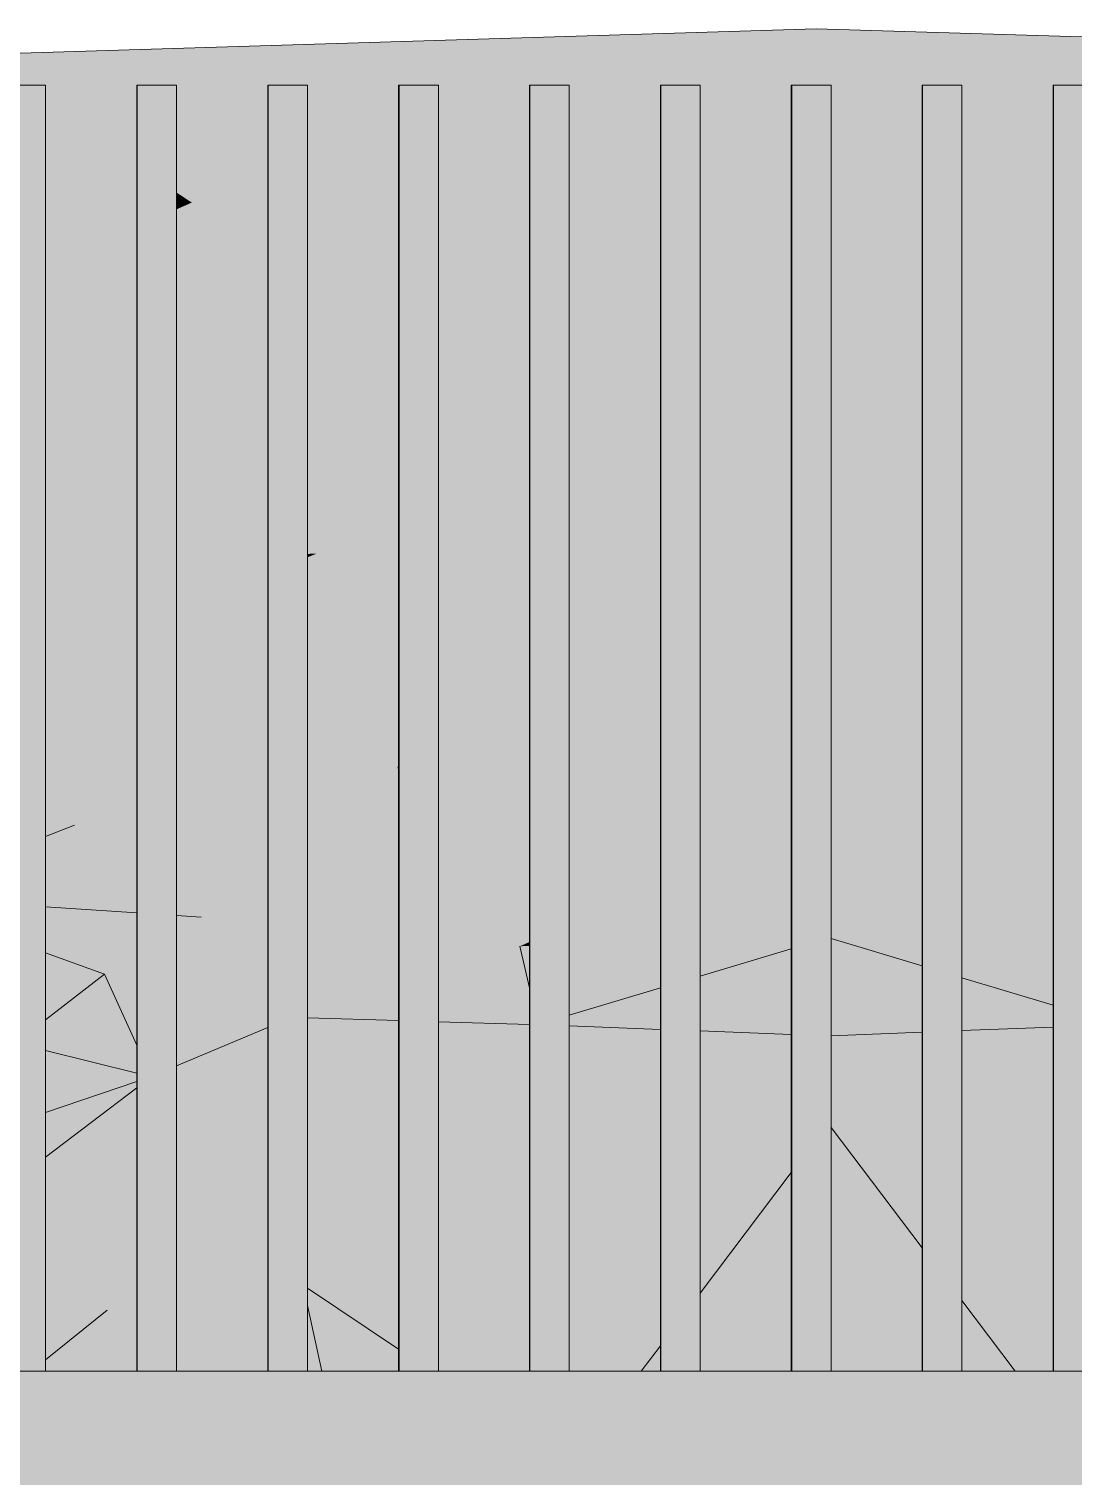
# Model space of a CAD drawing. Header units: millimetres. Extents: x 365175 to 2667127, y -330297 to -162108.
# Drawn here: x 1890279 to 1891075, y -318991 to -317888 of the extents above; entities that cross this region are included whole.
import ezdxf

# ---------------------------------------------------------------- set-up
doc = ezdxf.new("R2010")
doc.units = ezdxf.units.MM
doc.header["$MEASUREMENT"] = 0
doc.layers.add('Cars', color=7, linetype='Continuous')
doc.layers.add('TopoAlt', color=7, linetype='Continuous')

# ---------------------------------------------------------------- blocks, each defined once
blk = doc.blocks.new('Élément de coupe_125_6', base_point=(1445436.1, -319511))
at = {"layer": 'TopoAlt', "linetype": 'Continuous', "lineweight": 0, "true_color": 0x000000}
blk.add_hatch(color=18, dxfattribs=at).paths.add_polyline_path([(1882185.2, -318911), (1882185.2, -319511), (1914672.8, -319511), (1914672.8, -318911)])
at = {"layer": 'TopoAlt', "color": 190, "linetype": 'Continuous', "lineweight": 5, "true_color": 0x8002ff}
blk.add_line((1914672.8, -318911), (1882185.2, -318911), dxfattribs=at)
blk = doc.blocks.new('Élément de coupe_256_6', base_point=(1445436.1, -319511))
at = {"linetype": 'Continuous', "lineweight": 0, "true_color": 0x000000}
for points in [[(1890261.3, -317931), (1890261.3, -318911), (1890261.6, -318911), (1890261.6, -317931)], [(1890261.3, -317931), (1890261.3, -318911), (1890261.6, -318911), (1890261.6, -317931)], [(1890261.6, -317931), (1890261.6, -318911), (1890291.6, -318911), (1890291.6, -317931)]]:
    blk.add_hatch(color=18, dxfattribs=at).paths.add_polyline_path(points)
at = {"color": 18, "linetype": 'Continuous', "lineweight": 5, "true_color": 0x330000}
for p, q in [((1890261.3, -317931), (1890261.6, -317931)), ((1890261.3, -318911), (1890261.3, -317931)), ((1890261.6, -317931), (1890291.6, -317931)), ((1890261.6, -318911), (1890261.6, -317931)), ((1890291.6, -318911), (1890291.6, -317931))]:
    blk.add_line(p, q, dxfattribs=at)
blk = doc.blocks.new('Élément de coupe_257_6', base_point=(1445436.1, -319511))
at = {"linetype": 'Continuous', "lineweight": 0, "true_color": 0x000000}
for points in [[(1890361.1, -317931), (1890361.1, -318911), (1890361.4, -318911), (1890361.4, -317931)], [(1890361.1, -317931), (1890361.1, -318911), (1890361.4, -318911), (1890361.4, -317931)], [(1890361.4, -317931), (1890361.4, -318911), (1890391.4, -318911), (1890391.4, -317931)]]:
    blk.add_hatch(color=18, dxfattribs=at).paths.add_polyline_path(points)
at = {"color": 18, "linetype": 'Continuous', "lineweight": 5, "true_color": 0x330000}
for p, q in [((1890361.1, -317931), (1890361.4, -317931)), ((1890361.1, -318911), (1890361.1, -317931)), ((1890361.4, -317931), (1890391.4, -317931)), ((1890361.4, -318911), (1890361.4, -317931)), ((1890391.4, -318911), (1890391.4, -317931))]:
    blk.add_line(p, q, dxfattribs=at)
blk = doc.blocks.new('Élément de coupe_258_6', base_point=(1445436.1, -319511))
at = {"linetype": 'Continuous', "lineweight": 0, "true_color": 0x000000}
for points in [[(1890460.8, -317931), (1890460.8, -318911), (1890461.1, -318911), (1890461.1, -317931)], [(1890460.8, -317931), (1890460.8, -318911), (1890461.1, -318911), (1890461.1, -317931)], [(1890461.1, -317931), (1890461.1, -318911), (1890491.1, -318911), (1890491.1, -317931)]]:
    blk.add_hatch(color=18, dxfattribs=at).paths.add_polyline_path(points)
at = {"color": 18, "linetype": 'Continuous', "lineweight": 5, "true_color": 0x330000}
for p, q in [((1890460.8, -317931), (1890461.1, -317931)), ((1890460.8, -318911), (1890460.8, -317931)), ((1890461.1, -317931), (1890491.1, -317931)), ((1890461.1, -318911), (1890461.1, -317931)), ((1890491.1, -318911), (1890491.1, -317931))]:
    blk.add_line(p, q, dxfattribs=at)
blk = doc.blocks.new('Élément de coupe_259_6', base_point=(1445436.1, -319511))
at = {"linetype": 'Continuous', "lineweight": 0, "true_color": 0x000000}
for points in [[(1890560.6, -317931), (1890560.6, -318911), (1890560.9, -318911), (1890560.9, -317931)], [(1890560.6, -317931), (1890560.6, -318911), (1890560.9, -318911), (1890560.9, -317931)], [(1890560.9, -317931), (1890560.9, -318911), (1890590.9, -318911), (1890590.9, -317931)]]:
    blk.add_hatch(color=18, dxfattribs=at).paths.add_polyline_path(points)
at = {"color": 18, "linetype": 'Continuous', "lineweight": 5, "true_color": 0x330000}
for p, q in [((1890560.6, -317931), (1890560.9, -317931)), ((1890560.6, -318911), (1890560.6, -317931)), ((1890560.9, -317931), (1890590.9, -317931)), ((1890560.9, -318911), (1890560.9, -317931)), ((1890590.9, -318911), (1890590.9, -317931))]:
    blk.add_line(p, q, dxfattribs=at)
blk = doc.blocks.new('Élément de coupe_260_6', base_point=(1445436.1, -319511))
at = {"linetype": 'Continuous', "lineweight": 0, "true_color": 0x000000}
for points in [[(1890660.3, -317931), (1890660.3, -318911), (1890660.7, -318911), (1890660.7, -317931)], [(1890660.3, -317931), (1890660.3, -318911), (1890660.7, -318911), (1890660.7, -317931)], [(1890660.7, -317931), (1890660.7, -318911), (1890690.6, -318911), (1890690.6, -317931)]]:
    blk.add_hatch(color=18, dxfattribs=at).paths.add_polyline_path(points)
at = {"color": 18, "linetype": 'Continuous', "lineweight": 5, "true_color": 0x330000}
for p, q in [((1890660.3, -317931), (1890660.7, -317931)), ((1890660.3, -318911), (1890660.3, -317931)), ((1890660.7, -317931), (1890690.6, -317931)), ((1890660.7, -318911), (1890660.7, -317931)), ((1890690.6, -318911), (1890690.6, -317931))]:
    blk.add_line(p, q, dxfattribs=at)
blk = doc.blocks.new('Élément de coupe_261_6', base_point=(1445436.1, -319511))
at = {"linetype": 'Continuous', "lineweight": 0, "true_color": 0x000000}
for points in [[(1890760.1, -317931), (1890760.1, -318911), (1890760.4, -318911), (1890760.4, -317931)], [(1890760.1, -317931), (1890760.1, -318911), (1890760.4, -318911), (1890760.4, -317931)], [(1890760.4, -317931), (1890760.4, -318911), (1890790.4, -318911), (1890790.4, -317931)]]:
    blk.add_hatch(color=18, dxfattribs=at).paths.add_polyline_path(points)
at = {"color": 18, "linetype": 'Continuous', "lineweight": 5, "true_color": 0x330000}
for p, q in [((1890760.1, -317931), (1890760.4, -317931)), ((1890760.1, -318911), (1890760.1, -317931)), ((1890760.4, -317931), (1890790.4, -317931)), ((1890760.4, -318911), (1890760.4, -317931)), ((1890790.4, -318911), (1890790.4, -317931))]:
    blk.add_line(p, q, dxfattribs=at)
blk = doc.blocks.new('Élément de coupe_262_6', base_point=(1445436.1, -319511))
at = {"linetype": 'Continuous', "lineweight": 0, "true_color": 0x000000}
for points in [[(1890859.8, -317931), (1890859.8, -318911), (1890860.2, -318911), (1890860.2, -317931)], [(1890859.8, -317931), (1890859.8, -318911), (1890860.2, -318911), (1890860.2, -317931)], [(1890860.2, -317931), (1890860.2, -318911), (1890890.2, -318911), (1890890.2, -317931)]]:
    blk.add_hatch(color=18, dxfattribs=at).paths.add_polyline_path(points)
at = {"color": 18, "linetype": 'Continuous', "lineweight": 5, "true_color": 0x330000}
for p, q in [((1890859.8, -317931), (1890860.2, -317931)), ((1890859.8, -318911), (1890859.8, -317931)), ((1890860.2, -317931), (1890890.2, -317931)), ((1890860.2, -318911), (1890860.2, -317931)), ((1890890.2, -318911), (1890890.2, -317931))]:
    blk.add_line(p, q, dxfattribs=at)
blk = doc.blocks.new('Élément de coupe_263_6', base_point=(1445436.1, -319511))
at = {"linetype": 'Continuous', "lineweight": 0, "true_color": 0x000000}
for points in [[(1890959.6, -317931), (1890959.6, -318911), (1890959.9, -318911), (1890959.9, -317931)], [(1890959.6, -317931), (1890959.6, -318911), (1890959.9, -318911), (1890959.9, -317931)], [(1890959.9, -317931), (1890959.9, -318911), (1890989.9, -318911), (1890989.9, -317931)]]:
    blk.add_hatch(color=18, dxfattribs=at).paths.add_polyline_path(points)
at = {"color": 18, "linetype": 'Continuous', "lineweight": 5, "true_color": 0x330000}
for p, q in [((1890959.6, -317931), (1890959.9, -317931)), ((1890959.6, -318911), (1890959.6, -317931)), ((1890959.9, -317931), (1890989.9, -317931)), ((1890959.9, -318911), (1890959.9, -317931)), ((1890989.9, -318911), (1890989.9, -317931))]:
    blk.add_line(p, q, dxfattribs=at)
blk = doc.blocks.new('Élément de coupe_264_6', base_point=(1445436.1, -319511))
at = {"linetype": 'Continuous', "lineweight": 0, "true_color": 0x000000}
for points in [[(1891059.3, -317931), (1891059.3, -318911), (1891059.7, -318911), (1891059.7, -317931)], [(1891059.3, -317931), (1891059.3, -318911), (1891059.7, -318911), (1891059.7, -317931)], [(1891059.7, -317931), (1891059.7, -318911), (1891089.7, -318911), (1891089.7, -317931)]]:
    blk.add_hatch(color=18, dxfattribs=at).paths.add_polyline_path(points)
at = {"color": 18, "linetype": 'Continuous', "lineweight": 5, "true_color": 0x330000}
for p, q in [((1891059.3, -317931), (1891059.7, -317931)), ((1891059.3, -318911), (1891059.3, -317931)), ((1891059.7, -317931), (1891089.7, -317931)), ((1891059.7, -318911), (1891059.7, -317931)), ((1891089.7, -318911), (1891089.7, -317931))]:
    blk.add_line(p, q, dxfattribs=at)
blk = doc.blocks.new('Élément de coupe_497_6', base_point=(1445436.1, -319511))
at = {"layer": 'Cars', "linetype": 'Continuous', "lineweight": 0, "true_color": 0x000000}
for points in [[(1890877.1, -317891), (1890878.7, -317888.3), (1890239.6, -317909.4)], [(1890255.5, -317907.2), (1890239.6, -317909.4), (1890878.7, -317888.3)], [(1890239.6, -317909.4), (1890240.7, -317935.4), (1890261.3, -317934), (1890261.3, -317931), (1890261.6, -317931), (1890291.6, -317931), (1890291.6, -317931.9), (1890877.1, -317891)], [(1890291.6, -317933.9), (1890361.1, -317931.9), (1890361.1, -317931), (1890390.6, -317931), (1890877, -317916.6), (1890877.1, -317891), (1890291.6, -317931.9)], [(1890877, -317916.6), (1891513.6, -317931.5), (1890877.1, -317891)], [(1890878.7, -317888.3), (1890877.1, -317891), (1891515.6, -317907.5)], [(1891513.6, -317931.5), (1891515.6, -317907.5), (1890877.1, -317891)], [(1890390.6, -317931), (1890391.4, -317931), (1890391.4, -317968.3), (1890460.8, -317960.9), (1890460.8, -317931), (1890491.1, -317931), (1890491.1, -317957.7), (1890560.6, -317950.3), (1890560.6, -317931), (1890590.9, -317931), (1890590.9, -317947.1), (1890660.3, -317939.7), (1890660.3, -317931), (1890690.6, -317931), (1890690.6, -317936.4), (1890877, -317916.6)], [(1890690.6, -317957.5), (1890760.1, -317942.2), (1890760.1, -317931), (1890790.4, -317931), (1890790.4, -317935.6), (1890877, -317916.6), (1890690.6, -317936.4)], [(1890790.4, -317987.7), (1890859.8, -317981.8), (1890859.8, -317931), (1890877, -317931), (1890877, -317916.6), (1890790.4, -317935.6)], [(1890989.9, -317931), (1890877, -317916.6), (1890959.6, -317934.5), (1890959.6, -317931)], [(1890877, -317931), (1890890.2, -317931), (1890890.2, -317981.5), (1890959.6, -317987.2), (1890959.6, -317934.5), (1890877, -317916.6)], [(1890877, -317916.6), (1890989.9, -317931), (1890989.9, -317931), (1891059.3, -317939.9), (1891059.3, -317931), (1891089.7, -317931), (1891089.7, -317943.7), (1891159.1, -317952.6), (1891159.1, -317931), (1891189.4, -317931), (1891189.4, -317956.5), (1891258.9, -317965.3), (1891258.9, -317931), (1891289.2, -317931), (1891289.2, -317969.2), (1891358.6, -317978.1), (1891358.6, -317931), (1891388.9, -317931), (1891388.9, -317982), (1891411.1, -317984.8), (1891458.4, -317960.2), (1891458.4, -317931), (1891488.7, -317931), (1891488.7, -317944.5), (1891513.6, -317931.5)], [(1890361.1, -317931.9), (1890291.6, -317933.9), (1890291.6, -317957.2), (1890332.4, -317974.6), (1890361.1, -317971.6)], [(1890660.3, -317939.7), (1890590.9, -317947.1), (1890590.9, -317979.4), (1890660.3, -317964.1)], [(1890989.9, -317941.1), (1891059.3, -317956.2), (1891059.3, -317939.9), (1890989.9, -317931)], [(1890491.1, -317957.7), (1890491.1, -318001.3), (1890560.6, -317986), (1890560.6, -317950.3)], [(1890690.6, -317996.2), (1890760.1, -317990.3), (1890760.1, -317942.2), (1890690.6, -317957.5)], [(1891059.3, -317956.2), (1890989.9, -317941.1), (1890989.9, -317989.7), (1891059.3, -317995.5)], [(1890291.6, -317991.6), (1890332.4, -317974.6), (1890291.6, -317957.2)], [(1890391.4, -317968.3), (1890391.4, -318013), (1890403, -318020.6), (1890460.8, -318007.9), (1890460.8, -317960.9)], [(1890332.4, -317974.6), (1890361.1, -317993.3), (1890361.1, -317971.6)], [(1890590.9, -318004.7), (1890660.3, -317998.8), (1890660.3, -317964.1), (1890590.9, -317979.4)], [(1890291.6, -317991.6), (1890291.6, -318008.5), (1890332.4, -317974.6)], [(1890291.6, -318049), (1890361.1, -318031.3), (1890361.1, -317993.3), (1890332.4, -317974.6), (1890291.6, -318008.5)], [(1890790.4, -317987.7), (1890790.4, -317994.8), (1890859.8, -317983.2), (1890859.8, -317981.8)], [(1890790.4, -317994.8), (1890790.4, -318000.6), (1890859.8, -317984.4), (1890859.8, -317983.2)], [(1890890.2, -317981.5), (1890890.2, -317982.6), (1890959.6, -317994.2), (1890959.6, -317987.2)], [(1890890.2, -317983.3), (1890959.6, -317998.7), (1890959.6, -317994.2), (1890890.2, -317982.6)], [(1890890.2, -317983.3), (1890890.2, -318034.6), (1890959.6, -318036.1), (1890959.6, -317998.7)], [(1890560.6, -317986), (1890491.1, -318001.3), (1890491.1, -318013.1), (1890560.6, -318007.2)], [(1890690.6, -318011.5), (1890760.1, -317999.9), (1890760.1, -317990.3), (1890690.6, -317996.2)], [(1890790.4, -318000.6), (1890790.4, -318036.4), (1890859.8, -318034.7), (1890859.8, -317984.4)], [(1891059.3, -317995.5), (1890989.9, -317989.7), (1890989.9, -317999.3), (1891059.3, -318010.8)], [(1890590.9, -318028.1), (1890660.3, -318016.5), (1890660.3, -317998.8), (1890590.9, -318004.7)], [(1890760.1, -317999.9), (1890690.6, -318011.5), (1890690.6, -318024), (1890760.1, -318007.7)], [(1890989.9, -317999.3), (1890989.9, -318005.4), (1891059.3, -318020.8), (1891059.3, -318010.8)], [(1890989.9, -318005.4), (1890989.9, -318036.7), (1891059.3, -318038.2), (1891059.3, -318020.8)], [(1890391.4, -318023.6), (1890403, -318020.6), (1890391.4, -318013)], [(1890403, -318020.6), (1890460.8, -318015.7), (1890460.8, -318007.9)], [(1890403, -318020.6), (1890403.1, -318059.5), (1890460.8, -318049.8), (1890460.8, -318015.7)], [(1890491.1, -318044.8), (1890560.6, -318033.2), (1890560.6, -318007.2), (1890491.1, -318013.1)], [(1890590.9, -318028.1), (1890590.9, -318043.1), (1890620, -318040.6), (1890660.3, -318031.1), (1890660.3, -318016.5)], [(1890690.6, -318024), (1890690.6, -318038.9), (1890760.1, -318037.2), (1890760.1, -318007.7)], [(1890391.4, -318025.7), (1890403, -318020.6), (1890391.4, -318023.6)], [(1890391.4, -318025.7), (1890391.4, -318062.1), (1890403.1, -318059.5), (1890403, -318020.6)], [(1890291.6, -318069.2), (1890361.1, -318038.9), (1890361.1, -318031.3), (1890291.6, -318049)], [(1890291.6, -318084.6), (1890361.1, -318069), (1890361.1, -318038.9), (1890291.6, -318069.2)], [(1890560.6, -318033.2), (1890491.1, -318044.8), (1890491.1, -318051.8), (1890560.6, -318045.8)], [(1890660.3, -318031.1), (1890620, -318040.6), (1890660.3, -318039.6)], [(1890690.6, -318038.9), (1890690.6, -318159.1), (1890760.1, -318112.6), (1890760.1, -318037.2)], [(1890790.4, -318036.4), (1890790.4, -318092.3), (1890859.8, -318045.8), (1890859.8, -318034.7)], [(1890959.6, -318036.1), (1890890.2, -318034.6), (1890890.2, -318043), (1890959.6, -318089.1)], [(1891059.3, -318038.2), (1890989.9, -318036.7), (1890989.9, -318109.2), (1891059.3, -318155.3)], [(1890460.8, -318049.8), (1890403.1, -318059.5), (1890460.8, -318054.4)], [(1890560.6, -318045.8), (1890491.1, -318051.8), (1890491.1, -318272), (1890497.8, -318288.2), (1890560.6, -318161.1)], [(1890620, -318040.6), (1890590.9, -318099.6), (1890590.9, -318225.9), (1890660.3, -318179.4), (1890660.3, -318039.6)], [(1890590.9, -318099.6), (1890620, -318040.6), (1890590.9, -318043.1)], [(1890790.4, -318092.3), (1890790.4, -318294.3), (1890859.8, -318295.7), (1890859.8, -318045.8)], [(1890890.2, -318043), (1890890.2, -318295.9), (1890959.6, -318294.4), (1890959.6, -318089.1)], [(1890391.4, -318074.8), (1890391.4, -318290), (1890460.8, -318288.8), (1890460.8, -318198.8), (1890403.1, -318059.5)], [(1890403.1, -318059.5), (1890391.4, -318062.1), (1890391.4, -318074.8)], [(1890460.8, -318054.4), (1890403.1, -318059.5), (1890460.8, -318198.8)], [(1890291.6, -318205.1), (1890361.1, -318114.4), (1890361.1, -318069), (1890291.6, -318084.6)], [(1890291.6, -318291.7), (1890361.1, -318290.5), (1890361.1, -318114.4), (1890291.6, -318205.1)], [(1890760.1, -318112.6), (1890690.6, -318159.1), (1890690.6, -318292.2), (1890760.1, -318293.6)], [(1891059.3, -318155.3), (1890989.9, -318109.2), (1890989.9, -318293.8), (1891059.3, -318292.4)], [(1890497.8, -318288.2), (1890560.6, -318246.2), (1890560.6, -318161.1)], [(1890590.9, -318290.1), (1890660.3, -318291.6), (1890660.3, -318179.4), (1890590.9, -318225.9)], [(1890497.8, -318288.2), (1890560.6, -318289.5), (1890560.6, -318246.2)], [(1890491.1, -318288.3), (1890497.8, -318288.2), (1890491.1, -318272)], [(1890361.1, -318290.5), (1890291.6, -318291.7), (1890291.6, -318371.3), (1890361.1, -318343.3)], [(1890460.8, -318288.8), (1890391.4, -318290), (1890391.4, -318331.1), (1890460.8, -318303.1)], [(1890497.8, -318288.2), (1890491.1, -318290.9), (1890491.1, -318427.4), (1890560.6, -318433), (1890560.6, -318421)], [(1890497.8, -318288.2), (1890491.1, -318288.3), (1890491.1, -318290.9)], [(1890497.8, -318288.2), (1890560.6, -318421), (1890560.6, -318289.5)], [(1890590.9, -318422.7), (1890660.3, -318392.2), (1890660.3, -318291.6), (1890590.9, -318290.1)], [(1890690.6, -318378.9), (1890760.1, -318348.5), (1890760.1, -318293.6), (1890690.6, -318292.2)], [(1890989.9, -318343.9), (1891059.3, -318374), (1891059.3, -318292.4), (1890989.9, -318293.8)], [(1890460.8, -318303.1), (1890391.4, -318331.1), (1890391.4, -318419.4), (1890460.8, -318425)], [(1890790.4, -318335.1), (1890859.8, -318304.7), (1890859.8, -318295.7), (1890790.4, -318294.3)], [(1890890.2, -318300.8), (1890959.6, -318330.8), (1890959.6, -318294.4), (1890890.2, -318295.9)], [(1890890.2, -318423.1), (1890959.6, -318425.5), (1890959.6, -318330.8), (1890890.2, -318300.8)], [(1890790.4, -318335.1), (1890790.4, -318425.9), (1890859.8, -318423.6), (1890859.8, -318304.7)], [(1890361.1, -318343.3), (1890291.6, -318371.3), (1890291.6, -318411.4), (1890361.1, -318417)], [(1890989.9, -318343.9), (1890989.9, -318426.5), (1891059.3, -318428.8), (1891059.3, -318374)], [(1890690.6, -318429.3), (1890760.1, -318427), (1890760.1, -318348.5), (1890690.6, -318378.9)], [(1890590.9, -318422.7), (1890590.9, -318432.6), (1890660.3, -318430.3), (1890660.3, -318392.2)], [(1890291.6, -318438.2), (1890361.1, -318437), (1890361.1, -318417), (1890291.6, -318411.4)], [(1890391.4, -318419.4), (1890391.4, -318436.5), (1890460.8, -318435.3), (1890460.8, -318425)], [(1890790.4, -318431), (1890859.8, -318424.8), (1890859.8, -318423.6), (1890790.4, -318425.9)], [(1890859.8, -318424.8), (1890790.4, -318431), (1890790.4, -318434.6), (1890859.8, -318425.7)], [(1890890.2, -318423.6), (1890959.6, -318429.8), (1890959.6, -318425.5), (1890890.2, -318423.1)], [(1890959.6, -318429.8), (1890890.2, -318423.6), (1890890.2, -318423.9), (1890959.6, -318432.4)], [(1890890.2, -318423.9), (1890890.2, -318435.4), (1890959.6, -318438.6), (1890959.6, -318432.4)], [(1890391.4, -318436.5), (1890391.4, -318449), (1890460.8, -318442.8), (1890460.8, -318435.3)], [(1890491.1, -318427.4), (1890491.1, -318434.7), (1890560.6, -318433.6), (1890560.6, -318433)], [(1890560.6, -318433.6), (1890491.1, -318434.7), (1890491.1, -318440.1), (1890560.6, -318434)], [(1890491.1, -318440.1), (1890491.1, -318451.2), (1890559.6, -318451.5), (1890560.6, -318448.9), (1890560.6, -318434)], [(1890590.9, -318448.7), (1890660.3, -318442.6), (1890660.3, -318430.3), (1890590.9, -318432.6)], [(1890760.1, -318427), (1890690.6, -318429.3), (1890690.6, -318439.9), (1890760.1, -318433.7)], [(1890760.1, -318433.7), (1890690.6, -318439.9), (1890690.6, -318444.3), (1890733.3, -318442), (1890760.1, -318438.5)], [(1890790.4, -318434.6), (1890790.4, -318439.4), (1890859.8, -318436.2), (1890859.8, -318425.7)], [(1890890.2, -318435.4), (1890890.2, -318436.8), (1890959.6, -318452.8), (1890959.6, -318438.6)], [(1891059.3, -318428.8), (1890989.9, -318426.5), (1890989.9, -318432.5), (1891059.3, -318438.8)], [(1891059.3, -318438.8), (1890989.9, -318432.5), (1890989.9, -318436.2), (1891040, -318442.3), (1891059.3, -318443.4)], [(1890291.6, -318443.7), (1890361.1, -318449.7), (1890361.1, -318437), (1890291.6, -318438.2)], [(1890291.6, -318443.7), (1890291.6, -318478.8), (1890313.6, -318495.1), (1890361.1, -318459.3), (1890361.1, -318449.7)], [(1890391.4, -318449), (1890391.4, -318450.7), (1890460.8, -318451.1), (1890460.8, -318442.8)], [(1890590.9, -318448.7), (1890590.9, -318449.8), (1890660.3, -318446), (1890660.3, -318442.6)], [(1890590.9, -318449.8), (1890590.9, -318475.9), (1890619, -318497.8), (1890660.3, -318477.7), (1890660.3, -318446)], [(1890733.3, -318442), (1890690.6, -318462.8), (1890690.6, -318480.8), (1890760.1, -318464.3), (1890760.1, -318440.7)], [(1890733.3, -318442), (1890690.6, -318444.3), (1890690.6, -318462.8)], [(1890733.3, -318442), (1890760.1, -318440.7), (1890760.1, -318438.5)], [(1890790.4, -318457.1), (1890859.8, -318440.6), (1890859.8, -318436.2), (1890790.4, -318439.4)], [(1890790.4, -318457.1), (1890790.4, -318490.4), (1890859.8, -318487.4), (1890859.8, -318440.6)], [(1890890.2, -318486.3), (1890959.6, -318489.4), (1890959.6, -318452.8), (1890890.2, -318436.8)], [(1890989.9, -318436.2), (1890989.9, -318440), (1891040, -318442.3)], [(1891040, -318442.3), (1890989.9, -318440), (1890989.9, -318459.8), (1891059.3, -318475.8), (1891059.3, -318451.6)], [(1891059.3, -318443.4), (1891040, -318442.3), (1891059.3, -318451.6)], [(1890391.4, -318481.3), (1890460.8, -318469), (1890460.8, -318451.1), (1890391.4, -318450.7)], [(1890559.6, -318451.5), (1890491.1, -318451.2), (1890491.1, -318463.7)], [(1890491.1, -318463.7), (1890491.1, -318496.7), (1890560.6, -318497.3), (1890560.6, -318452.3), (1890559.6, -318451.5)], [(1890559.6, -318451.5), (1890560.6, -318451.4), (1890560.6, -318448.9)], [(1890559.6, -318451.5), (1890560.6, -318451.5), (1890560.6, -318451.4)], [(1890560.6, -318451.5), (1890559.6, -318451.5), (1890560.6, -318452.3)], [(1890313.6, -318495.1), (1890361.1, -318486.7), (1890361.1, -318459.3)], [(1890391.4, -318481.3), (1890391.4, -318495.8), (1890460.8, -318496.4), (1890460.8, -318469)], [(1890760.1, -318464.3), (1890690.6, -318480.8), (1890690.6, -318494.7), (1890760.1, -318491.7)], [(1890989.9, -318459.8), (1890989.9, -318490.7), (1891059.3, -318493.8), (1891059.3, -318475.8)], [(1890291.6, -318478.8), (1890291.6, -318503.7), (1890313.6, -318495.1)], [(1890590.9, -318475.9), (1890590.9, -318497.6), (1890619, -318497.8)], [(1890660.3, -318477.7), (1890619, -318497.8), (1890660.3, -318488)], [(1890361.1, -318486.7), (1890313.6, -318495.1), (1890361.1, -318495.5)], [(1890619, -318497.8), (1890660.3, -318496.1), (1890660.3, -318488)], [(1890790.4, -318490.4), (1890790.4, -318528.1), (1890859.8, -318498.2), (1890859.8, -318487.4)], [(1890890.2, -318486.3), (1890890.2, -318487.3), (1890959.6, -318517.2), (1890959.6, -318489.4)], [(1890890.2, -318580.8), (1890959.6, -318582.8), (1890959.6, -318517.2), (1890890.2, -318487.3)], [(1890989.9, -318530.2), (1891059.3, -318560), (1891059.3, -318493.8), (1890989.9, -318490.7)], [(1890291.6, -318503.7), (1890291.6, -318557.4), (1890361.1, -318561.9), (1890361.1, -318529.6), (1890313.6, -318495.1)], [(1890361.1, -318495.5), (1890313.6, -318495.1), (1890361.1, -318529.6)], [(1890391.4, -318495.8), (1890391.4, -318551.6), (1890410, -318565.1), (1890460.8, -318548.8), (1890460.8, -318496.4)], [(1890491.1, -318539), (1890560.6, -318516.7), (1890560.6, -318497.3), (1890491.1, -318496.7)], [(1890590.9, -318506.9), (1890619, -318497.8), (1890590.9, -318497.6)], [(1890619, -318497.8), (1890590.9, -318506.9), (1890590.9, -318581.6), (1890653, -318587.3)], [(1890660.3, -318496.1), (1890619, -318497.8), (1890653, -318587.3), (1890660.3, -318584.1)], [(1890690.6, -318571.1), (1890760.1, -318541.2), (1890760.1, -318491.7), (1890690.6, -318494.7)], [(1890790.4, -318583.5), (1890859.8, -318581.6), (1890859.8, -318498.2), (1890790.4, -318528.1)], [(1890491.1, -318572.5), (1890560.6, -318578.9), (1890560.6, -318516.7), (1890491.1, -318539)], [(1890989.9, -318583.6), (1891059.3, -318585.6), (1891059.3, -318560), (1890989.9, -318530.2)], [(1890690.6, -318586.2), (1890760.1, -318584.3), (1890760.1, -318541.2), (1890690.6, -318571.1)], [(1890291.6, -318592.3), (1890336.4, -318608.6), (1890361.1, -318594), (1890361.1, -318561.9), (1890291.6, -318557.4)], [(1890391.4, -318563.9), (1890410, -318565.1), (1890391.4, -318551.6)], [(1890460.8, -318548.8), (1890410, -318565.1), (1890460.8, -318569.8)], [(1890391.4, -318563.9), (1890391.4, -318576.1), (1890410, -318565.1)], [(1890391.4, -318576.1), (1890391.4, -318621.2), (1890460.8, -318637.1), (1890460.8, -318620.9), (1890410, -318565.1)], [(1890410, -318565.1), (1890460.8, -318620.9), (1890460.8, -318569.8)], [(1890491.1, -318572.5), (1890491.1, -318637.8), (1890560.6, -318616.1), (1890560.6, -318578.9)], [(1890590.9, -318606.7), (1890653, -318587.3), (1890590.9, -318581.6)], [(1890590.9, -318606.7), (1890590.9, -318644.8), (1890660.3, -318646.9), (1890660.3, -318618.9), (1890653, -318587.3)], [(1890653, -318587.3), (1890660.3, -318587.1), (1890660.3, -318584.1)], [(1890653, -318587.3), (1890660.3, -318618.9), (1890660.3, -318587.1)], [(1890760.1, -318584.3), (1890690.6, -318586.2), (1890690.6, -318639.9), (1890760.1, -318619.1)], [(1890790.4, -318583.5), (1890790.4, -318610), (1890859.8, -318589.2), (1890859.8, -318581.6)], [(1890790.4, -318610), (1890790.4, -318651.8), (1890859.8, -318654.5), (1890859.8, -318589.2)], [(1890890.2, -318581.4), (1890959.6, -318602.2), (1890959.6, -318582.8), (1890890.2, -318580.8)], [(1890890.2, -318655.5), (1890959.6, -318652.8), (1890959.6, -318602.2), (1890890.2, -318581.4)], [(1890989.9, -318583.6), (1890989.9, -318611.3), (1891059.3, -318632.1), (1891059.3, -318585.6)], [(1890291.6, -318592.3), (1890291.6, -318643.4), (1890336.4, -318608.6)], [(1890336.4, -318608.6), (1890361.1, -318614.2), (1890361.1, -318594)], [(1890291.6, -318643.4), (1890291.6, -318666.7), (1890361.1, -318684), (1890361.1, -318662.6), (1890336.4, -318608.6)], [(1890336.4, -318608.6), (1890361.1, -318662.6), (1890361.1, -318614.2)], [(1890989.9, -318651.6), (1891059.3, -318648.9), (1891059.3, -318632.1), (1890989.9, -318611.3)], [(1890391.4, -318621.2), (1890391.4, -318678.5), (1890460.8, -318649.3), (1890460.8, -318637.1)], [(1890491.1, -318637.8), (1890491.1, -318641.8), (1890560.6, -318643.9), (1890560.6, -318616.1)], [(1890690.6, -318639.9), (1890690.6, -318648), (1890760.1, -318650.7), (1890760.1, -318619.1)], [(1890491.1, -318641.8), (1890491.1, -318695.3), (1890560.6, -318676.3), (1890560.6, -318643.9)], [(1890590.9, -318644.8), (1890590.9, -318667.9), (1890660.3, -318648.9), (1890660.3, -318646.9)], [(1890391.4, -318690.1), (1890460.8, -318702.4), (1890460.8, -318649.3), (1890391.4, -318678.5)], [(1890590.9, -318667.9), (1890590.9, -318710.9), (1890660.3, -318715.3), (1890660.3, -318648.9)], [(1890690.6, -318648), (1890690.6, -318711), (1890760.1, -318691.5), (1890760.1, -318650.7)], [(1890790.4, -318651.8), (1890790.4, -318683), (1890859.8, -318663.5), (1890859.8, -318654.5)], [(1890890.2, -318656.2), (1890959.6, -318675.6), (1890959.6, -318652.8), (1890890.2, -318655.5)], [(1890890.2, -318656.2), (1890890.2, -318722.5), (1890959.6, -318720.4), (1890959.6, -318675.6)], [(1890989.9, -318684.1), (1891059.3, -318703.6), (1891059.3, -318648.9), (1890989.9, -318651.6)], [(1890291.6, -318666.7), (1890291.6, -318714.1), (1890361.1, -318690.4), (1890361.1, -318684)], [(1890790.4, -318683), (1890790.4, -318719.7), (1890859.8, -318721.8), (1890859.8, -318663.5)], [(1890491.1, -318695.3), (1890491.1, -318704.7), (1890560.6, -318709), (1890560.6, -318676.3)], [(1890989.9, -318719.4), (1891059.3, -318717.3), (1891059.3, -318703.6), (1890989.9, -318684.1)], [(1890291.6, -318714.1), (1890291.6, -318748.1), (1890361.1, -318695.1), (1890361.1, -318690.4)], [(1890291.6, -318748.1), (1890291.6, -318836.1), (1890338.6, -318864.6), (1890361.1, -318745.1), (1890361.1, -318695.1)], [(1890391.4, -318690.1), (1890391.4, -318898.1), (1890460.8, -318710.1), (1890460.8, -318702.4)], [(1890690.6, -318716.6), (1890760.1, -318718.7), (1890760.1, -318691.5), (1890690.6, -318711)], [(1890391.4, -318907.5), (1890460.8, -318863), (1890460.8, -318710.1), (1890391.4, -318898.1)], [(1890491.1, -318704.7), (1890491.1, -318843.3), (1890560.6, -318794.6), (1890560.6, -318709)], [(1890590.9, -318710.9), (1890590.9, -318773.4), (1890660.3, -318724.7), (1890660.3, -318715.3)], [(1890690.6, -318911), (1890745.5, -318911), (1890760.1, -318891.7), (1890760.1, -318718.7), (1890690.6, -318716.6)], [(1890790.4, -318719.7), (1890790.4, -318851.6), (1890859.8, -318759.8), (1890859.8, -318721.8)], [(1890890.2, -318725.5), (1890959.6, -318817.2), (1890959.6, -318720.4), (1890890.2, -318722.5)], [(1891059.3, -318717.3), (1890989.9, -318719.4), (1890989.9, -318857.3), (1891030.5, -318911), (1891059.3, -318911)], [(1890660.3, -318724.7), (1890590.9, -318773.4), (1890590.9, -318911), (1890660.3, -318911)], [(1890959.6, -318817.2), (1890890.2, -318725.5), (1890890.2, -318911), (1890959.6, -318911)], [(1890338.6, -318864.6), (1890361.1, -318885.9), (1890361.1, -318745.1)], [(1890859.8, -318759.8), (1890790.4, -318851.6), (1890790.4, -318911), (1890859.8, -318911)], [(1890491.1, -318847.9), (1890560.6, -318894.3), (1890560.6, -318794.6), (1890491.1, -318843.3)], [(1890291.6, -318836.1), (1890291.6, -318902.6), (1890338.6, -318864.6)], [(1890491.1, -318861), (1890502, -318911), (1890560.6, -318911), (1890560.6, -318894.3), (1890491.1, -318847.9)], [(1890291.6, -318902.6), (1890291.6, -318911), (1890361.1, -318911), (1890361.1, -318885.9), (1890338.6, -318864.6)], [(1890460.8, -318863), (1890391.4, -318907.5), (1890391.4, -318911), (1890460.8, -318911)], [(1890502, -318911), (1890491.1, -318861), (1890491.1, -318911)], [(1891030.5, -318911), (1890989.9, -318857.3), (1890989.9, -318911)], [(1890796.8, -318911), (1890850.5, -318911), (1890843.4, -318881.5), (1890811.9, -318884.1)], [(1890914.3, -318879.6), (1890896.6, -318911), (1890949.4, -318911), (1890943.1, -318881.6)], [(1891010.2, -318886.2), (1890996.3, -318911), (1891030.5, -318911), (1891011.8, -318886.3)], [(1891011.8, -318886.3), (1891030.5, -318911), (1891043.5, -318911), (1891038.4, -318889.3)], [(1890705.6, -318895.5), (1890696.9, -318911), (1890743.6, -318911), (1890738, -318891.4)], [(1890760.1, -318891.7), (1890745.5, -318911), (1890760.1, -318911)], [(1890625.7, -318911), (1890627.3, -318911), (1890627.2, -318910.7)]]:
    blk.add_hatch(color=18, dxfattribs=at).paths.add_polyline_path(points)
at = {"layer": 'Cars', "color": 7, "linetype": 'Continuous', "lineweight": 5}
for p, q in [((1890878.7, -317888.3), (1890255.5, -317907.2)), ((1891515.6, -317907.5), (1890878.7, -317888.3)), ((1890313.6, -318495.1), (1890291.6, -318503.7)), ((1890361.1, -318561.9), (1890291.6, -318557.4)), ((1890410, -318565.1), (1890391.4, -318563.9)), ((1890653, -318587.3), (1890660.3, -318618.9)), ((1890859.8, -318589.2), (1890790.4, -318610)), ((1890959.6, -318602.2), (1890890.2, -318581.4)), ((1890336.4, -318608.6), (1890291.6, -318592.3)), ((1890336.4, -318608.6), (1890291.6, -318643.4)), ((1890336.4, -318608.6), (1890361.1, -318662.6)), ((1891059.3, -318632.1), (1890989.9, -318611.3)), ((1890760.1, -318619.1), (1890690.6, -318639.9)), ((1890560.6, -318643.9), (1890491.1, -318641.8)), ((1890660.3, -318646.9), (1890590.9, -318644.8)), ((1890460.8, -318649.3), (1890391.4, -318678.5)), ((1890760.1, -318650.7), (1890690.6, -318648)), ((1890859.8, -318654.5), (1890790.4, -318651.8)), ((1890959.6, -318652.8), (1890890.2, -318655.5)), ((1891059.3, -318648.9), (1890989.9, -318651.6)), ((1890361.1, -318684), (1890291.6, -318666.7)), ((1890361.1, -318690.4), (1890291.6, -318714.1)), ((1890361.1, -318695.1), (1890291.6, -318748.1)), ((1890959.6, -318817.2), (1890890.2, -318725.5)), ((1890859.8, -318759.8), (1890790.4, -318851.6)), ((1890560.6, -318894.3), (1890491.1, -318847.9)), ((1890338.6, -318864.6), (1890291.6, -318902.6)), ((1890491.1, -318861), (1890502, -318911)), ((1891030.5, -318911), (1890989.9, -318857.3)), ((1890760.1, -318891.7), (1890745.5, -318911))]:
    blk.add_line(p, q, dxfattribs=at)

msp = doc.modelspace()

# ---------------------------------------------------------------- block references
at = {"lineweight": 0}
for name in ['Élément de coupe_256_6', 'Élément de coupe_257_6', 'Élément de coupe_258_6', 'Élément de coupe_259_6', 'Élément de coupe_260_6', 'Élément de coupe_261_6', 'Élément de coupe_262_6', 'Élément de coupe_263_6', 'Élément de coupe_264_6']:
    msp.add_blockref(name, (1445436.05, -319510.981), dxfattribs=at)
at = {"layer": 'Cars', "lineweight": 0}
msp.add_blockref('Élément de coupe_497_6', (1445436.05, -319510.981), dxfattribs=at)
at = {"layer": 'TopoAlt', "lineweight": 0}
msp.add_blockref('Élément de coupe_125_6', (1445436.05, -319510.981), dxfattribs=at)

doc.saveas('drawing.dxf')
